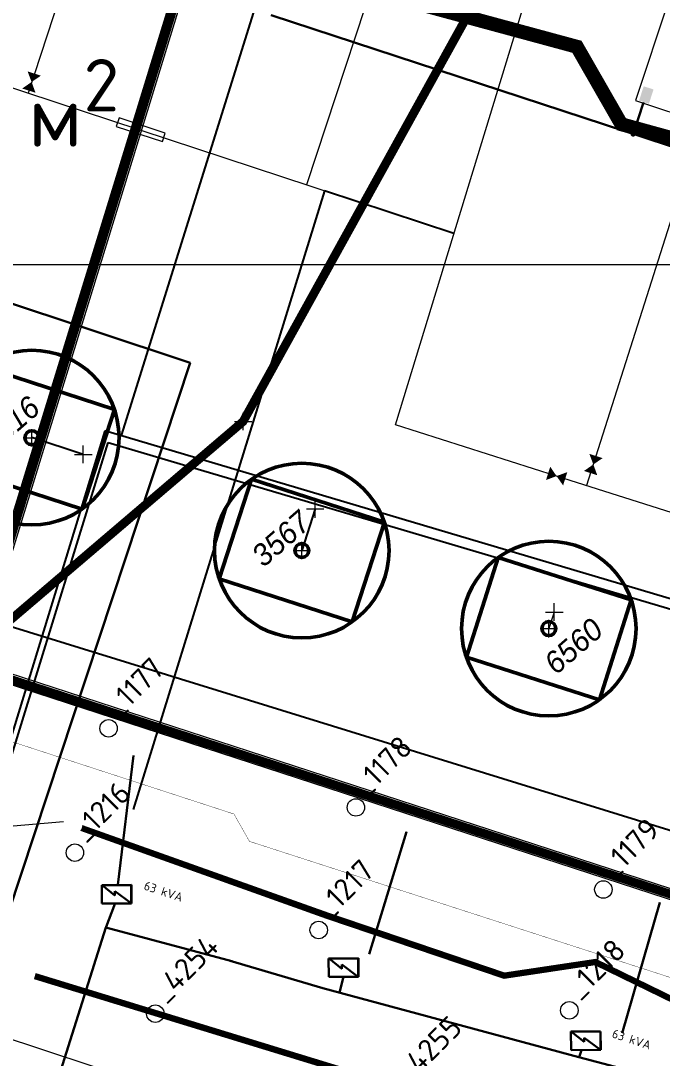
# Model space of a CAD drawing. Header units: millimetres. Extents: x 519 to 9564855, y -810 to 5021775.
# Drawn here: x 9535231 to 9535599, y 4999545 to 5000140 of the extents above; entities that cross this region are included whole.
import ezdxf

# ---------------------------------------------------------------- set-up
doc = ezdxf.new("R2010")
doc.units = ezdxf.units.MM
doc.header["$LTSCALE"] = 2
doc.header["$MEASUREMENT"] = 0
doc.header["$PDMODE"] = 2
doc.header["$PDSIZE"] = 5
doc.linetypes.add('92051501$0$GROUND1', pattern=[60, 50, -10])
for name, color, linetype in [('164 скв. на 2011 год (измененные)', 121, 'Continuous'), ('GRID_PULKOVO', 7, 'Continuous'), ('OilColl&Flowlines', 3, 'Continuous'), ('OLD WELLS(dr.bfr2000)', 24, 'Continuous'), ('ROAD_GROUND', 9, 'Continuous'), ('stage 7.frame', 7, 'Continuous'), ('Газопровод', 4, 'Continuous'), ('Скважины 2017г', 221, 'Continuous')]:
    doc.layers.add(name, color=color, linetype=linetype)
for name, color, linetype, lineweight in [('PPLINE_GAS', 4, 'GAS_LINE', 30), ('SteamInjInfrastructure', 25, 'Continuous', 100), ('Скважины на 2026', 222, 'Continuous', 50), ('Скважины на 2026 доп.', 222, 'Continuous', 50), ('Электро', 1, 'Continuous', 30), ('Электроснаб', 1, 'Continuous', 18), ('Электроснабжене', 1, 'Continuous', 18)]:
    doc.layers.add(name, color=color, linetype=linetype, lineweight=lineweight)
doc.layers.add('скв.2011', color=7, linetype='Continuous', true_color=0xb3ffff)
doc.styles.add('92051501$0$STANDARD', font='simplex.shx')
doc.styles.add('Elect', font='isocpeur.ttf')
doc.styles.add('GeoApp', font='', dxfattribs={"height": 1})
doc.styles.add('Line_GUGK', font='')
doc.styles.get("Standard").update_dxf_attribs({"font": 'isocpeur.ttf', "width": 0.5})
doc.styles.get('GeoApp').set_extended_font_data('D431', italic=True)
doc.styles.get('Line_GUGK').set_extended_font_data('Bm431', italic=True)
doc.linetypes.add('g5_121_g', pattern='A,4,-0.4,["Г",GeoApp,S=1,R=0,X=0,Y=-0.5],-1.2,12', length=17.6)
doc.linetypes.add('GAS_LINE', pattern='A,0.5,-0.2,["G",92051501$0$STANDARD,S=0.1,R=0,X=-0.1,Y=-0.05],-0.05', length=0.75)
doc.linetypes.add('STM_LINE', pattern='A,0.5,-0.2,["S",92051501$0$STANDARD,S=0.1,R=0,X=-0.1,Y=-0.05],-0.05', length=0.75)

msp = doc.modelspace()

# ---------------------------------------------------------------- hatches: boundary and pattern name
at = {"layer": 'Электро', "ltscale": 7.5}
msp.add_hatch(color=256, dxfattribs=at).paths.add_polyline_path([(9535593.82765, 5000100.26067), (9535588.19553, 5000102.05644), (9535585.57756, 5000093.84558), (9535591.20968, 5000092.04982)])
at = {"layer": 'Электроснаб', "lineweight": 0, "ltscale": 7.5}
msp.add_hatch(color=1, dxfattribs=at).paths.add_polyline_path([(9535593.82765, 5000100.26067), (9535588.19553, 5000102.05644), (9535585.57756, 5000093.84558), (9535591.20968, 5000092.04982)])
at = {"layer": 'Электроснабжене', "lineweight": 0, "ltscale": 7.5}
msp.add_hatch(color=1, dxfattribs=at).paths.add_polyline_path([(9535593.82765, 5000100.26067), (9535588.19553, 5000102.05644), (9535585.57756, 5000093.84558), (9535591.20968, 5000092.04982)])

# ---------------------------------------------------------------- linework, layer by layer
at = {"layer": '164 скв. на 2011 год (измененные)', "color": 0, "linetype": 'ByBlock', "lineweight": 0, "ltscale": 80, "const_width": 5}
msp.add_lwpolyline([(9535220.53, 4999792.35), (9534857.34064, 5000044.69341), (9534853.82, 5000247.06), (9535350.71, 5000307.96), (9535536.36, 5000231.24), (9535358.65, 4999910.07), (9535220.53, 4999792.35)], dxfattribs=at)
at = {"layer": 'GRID_PULKOVO', "lineweight": 0}
msp.add_line((9533000, 5000000), (9548000, 5000000), dxfattribs=at)
at = {"layer": 'OilColl&Flowlines', "lineweight": 0}
for p, q in [((9535479.44, 5000017.75), (9533943.87878, 5000523.47099)), ((9535445.91, 4999908.16), (9535557.54837, 5000273.25082)), ((9535288.9, 5000260), (9535235.44302, 5000098.13867)), ((9535630.5, 5000109.8), (9535555.50518, 4999873.39334)), ((9535538.27685, 4999878.85865), (9535445.91, 4999908.16)), ((9536424.73007, 4999597.65084), (9535538.27685, 4999878.85865))]:
    msp.add_line(p, q, dxfattribs=at)
at = {"layer": 'OilColl&Flowlines', "color": 0, "linetype": 'ByBlock', "lineweight": 0, "ltscale": 25}
for p, q in [((9535287.58932, 5000084.0592), (9535285.97343, 5000079.05389)), ((9535314.07625, 5000075.28594), (9535287.58932, 5000084.0592)), ((9535285.97343, 5000079.05389), (9535312.49806, 5000070.41106)), ((9535312.49806, 5000070.41106), (9535314.07539, 5000075.28623))]:
    msp.add_line(p, q, dxfattribs=at)
at = {"layer": 'OilColl&Flowlines'}
for p, q in [((9535405.36741, 5000042.18873), (9535295.71746, 4999687.85093)), ((9535479.44, 5000017.75), (9535405.36741, 5000042.18873)), ((9535208.40675, 4999798.02858), (9535962.77897, 4999564.81577))]:
    msp.add_line(p, q, dxfattribs=at)
at = {"layer": 'OilColl&Flowlines', "lineweight": 0}
for points in [[(9535235.91598, 5000099.56303, 8, 0, 0), (9535237.48075, 5000104.51321, 0, 8, 0), (9535239.00994, 5000109.3508, 8, 8, 0)], [(9535557.78527, 4999880.56336, 8, 0, 0), (9535559.35005, 4999885.51354, 0, 8, 0), (9535560.87924, 4999890.35113, 8, 8, 0)], [(9535543.22702, 4999877.29387, 8, 0, 0), (9535538.27685, 4999878.85865, 0, 8, 0), (9535533.43925, 4999880.38784, 8, 8, 0)]]:
    msp.add_lwpolyline(points, format="xyseb", dxfattribs=at)
at = {"layer": 'OilColl&Flowlines', "color": 3, "linetype": 'ByBlock', "lineweight": 0, "ltscale": 50, "const_width": 0.2}
for points in [[(9535362.31394, 4999669.67703), (9535353.43544, 4999685.33501), (9534915.68522, 4999827.78649)], [(9535938.39343, 4999483.33728), (9535892.67737, 4999498.82289), (9535829.30719, 4999538.23865), (9535777.7178, 4999554.1928), (9535721.53004, 4999553.57741), (9535362.31394, 4999669.67703)]]:
    msp.add_lwpolyline(points, dxfattribs=at)
at = {"layer": 'OLD WELLS(dr.bfr2000)', "lineweight": 0}
for centre in [(9535281.6, 4999734.4), (9535423.3, 4999689.1), (9535262.3, 4999663.2), (9535565.1, 4999642.1), (9535402, 4999618.9), (9535308.4, 4999571), (9535545.6, 4999572.9)]:
    msp.add_circle(centre, 5, dxfattribs=at)
at = {"layer": 'PPLINE_GAS', "linetype": 'g5_121_g', "lineweight": -2}
for p, q in [((9535436.37507, 5000373.75936), (9535288.8354, 4999902.01771)), ((9535279.41281, 4999904.81595), (9535218.321, 4999705.91915, 0)), ((9537831.81227, 4999146.8258), (9535279.41281, 4999904.81595)), ((9535220.70903, 4999701.11714, 0), (9535281.39298, 4999898.00414))]:
    msp.add_line(p, q, dxfattribs=at)
msp.add_lwpolyline([(9535281.39298, 4999898.00414), (9537698.38059, 4999182.63516), (9537913.66251, 4999114.70847)], dxfattribs=at)
at = {"layer": 'ROAD_GROUND', "color": 8, "lineweight": 0, "const_width": 5}
for points in [[(9534656.57418, 5000239.36045), (9535372.8196, 5000323.2406), (9535203.59289, 4999771.91703)], [(9535200.39148, 4999770.59044), (9535654.4447, 4999622.8796), (9535702.14679, 4999615.17926), (9535756.46987, 4999597.40633), (9536146.05351, 4999472.41159), (9536838.69867, 4999252.09722), (9536945.55393, 4999213.74917), (9537005.97796, 4999201.14415), (9537144.17183, 4999148.99552), (9537222.40936, 4999107.68132), (9537310.97232, 4999086.06124), (9537409.31387, 4999087.76023), (9537579.61041, 4999053.05906), (9539143.4794, 4998535.60314)]]:
    msp.add_lwpolyline(points, dxfattribs=at)
at = {"layer": 'ROAD_GROUND', "lineweight": 0}
for points in [[(9534656.22523, 5000242.34009), (9535377.037, 5000326.755), (9535206.69775, 4999772.02274)], [(9534662.87442, 5000237.07778), (9535368.60219, 5000319.72619), (9535201.59442, 4999775.8433)]]:
    msp.add_lwpolyline(points, dxfattribs=at)
at = {"layer": 'ROAD_GROUND', "color": 253, "lineweight": 0}
for points in [[(9535206.74002, 4999771.81568), (9535655.1524, 4999625.80419), (9535702.85658, 4999618.10352), (9535757.38638, 4999600.2629), (9536146.96285, 4999475.27045), (9536839.66034, 4999254.93944), (9536946.37086, 4999216.64333), (9537006.81892, 4999204.0333), (9537145.40667, 4999151.73604), (9537223.48172, 4999110.50763), (9537311.30764, 4999089.06749), (9537409.59075, 4999090.76547), (9537580.38382, 4999055.96311), (9539144.42179, 4998538.45128)], [(9535204.88231, 4999766.11051), (9535653.737, 4999619.955), (9535701.437, 4999612.255), (9535755.537, 4999594.555), (9536145.137, 4999469.555), (9536837.737, 4999249.255), (9536944.737, 4999210.855), (9537005.137, 4999198.255), (9537142.937, 4999146.255), (9537221.337, 4999104.855), (9537310.637, 4999083.055), (9537409.037, 4999084.755), (9537578.837, 4999050.155), (9539142.537, 4998532.755)]]:
    msp.add_lwpolyline(points, dxfattribs=at)
at = {"layer": 'ROAD_GROUND', "lineweight": 0, "flags": 128}
for points in [[(9535255.74781, 4999680.89202), (9535178.11168, 4999674.24176)], [(9535681.693, 4999545.745), (9535605.84063, 4999576.79293), (9535560.36806, 4999598.96052), (9535508.2409, 4999591.20188), (9535406.74, 4999625.476), (9535265.651, 4999675.819)], [(9535682.82944, 4999548.52142), (9535607.06744, 4999579.53236), (9535560.84649, 4999602.06477), (9535508.51504, 4999594.27573), (9535407.72406, 4999628.31013), (9535266.65919, 4999678.64452)], [(9535239.77295, 4999594.08912), (9535709.41474, 4999450.29216), (9535789.28634, 4999407.12619), (9535876.46425, 4999404.32873), (9536182.26997, 4999297.56298), (9536505.80743, 4999205.93558), (9536571.16482, 4999188.56826), (9536679.91442, 4999137.88612), (9536759.09336, 4999122.31089), (9536872.00887, 4999080.86891), (9537058.31952, 4999022.82083), (9537147.01303, 4998985.61514), (9537278.23359, 4998949.55249), (9537336.14535, 4998936.19674), (9537358.57925, 4998908.61745), (9537394.68093, 4998909.13296)], [(9535238.89465, 4999591.22057), (9535708.251, 4999447.511), (9535788.48268, 4999404.15043), (9535875.909, 4999401.345), (9536181.366, 4999294.701), (9536505.01342, 4999203.04246), (9536570.138, 4999185.737), (9536678.97763, 4999135.01291), (9536758.282, 4999119.413), (9536871.04526, 4999078.0269), (9537057.29076, 4999019.99912), (9537146.03121, 4998982.77374), (9537277.49869, 4998946.64323), (9537334.46783, 4998933.50487), (9537357.169, 4998905.597), (9537394.72376, 4998906.13327)]]:
    msp.add_lwpolyline(points, dxfattribs=at)
at = {"layer": 'ROAD_GROUND', "lineweight": 0, "const_width": 3, "flags": 128}
for points in [[(9535682.26122, 4999547.13321), (9535606.45403, 4999578.16264), (9535560.60728, 4999600.51265), (9535508.37797, 4999592.73881), (9535407.23203, 4999626.89307), (9535266.1551, 4999677.23176)], [(9535239.3338, 4999592.65484), (9535708.83287, 4999448.90158), (9535788.88451, 4999405.63831), (9535876.18662, 4999402.83687), (9536181.86124, 4999296.11974), (9536505.4222, 4999204.48589), (9536570.65141, 4999187.15263), (9536679.44602, 4999136.44951), (9536758.68768, 4999120.86195), (9536871.56267, 4999079.43681), (9537057.80514, 4999021.40998), (9537146.52212, 4998984.19444), (9537277.8965, 4998948.09086), (9537335.30659, 4998934.8508), (9537357.87412, 4998907.10723), (9537394.70234, 4998907.63311)]]:
    msp.add_lwpolyline(points, dxfattribs=at)
at = {"layer": 'stage 7.frame', "color": 0, "linetype": 'ByBlock', "lineweight": 0}
msp.add_lwpolyline([(9535583.58202, 5000093.8776), (9535659.56254, 5000068.73702), (9535678.41798, 5000125.72241), (9535602.43745, 5000150.86299)], close=True, dxfattribs=at)
at = {"layer": 'SteamInjInfrastructure', "color": 6, "linetype": 'STM_LINE', "lineweight": 0, "ltscale": 15}
msp.add_line((9535556.65607, 4999447.45705, 0), (9535132.9102, 4999586.74723, 0), dxfattribs=at)
at = {"layer": 'Газопровод', "color": 132, "linetype": '92051501$0$GROUND1', "lineweight": 100, "const_width": 8}
msp.add_lwpolyline([(9535019.30777, 5000268.41216), (9535549.94724, 5000124.68543), (9535575.38997, 5000080.34023), (9535762.92605, 5000028.6546), (9535921.7141, 4999973.3482), (9536016.14979, 4999940.45594), (9536299.45685, 4999841.77916), (9536429.47294, 4999796.49413), (9536488.98253, 4999778.05777), (9536680.02453, 4999718.87202), (9536871.06653, 4999659.68626), (9536931.65347, 4999640.91613), (9536966.19583, 4999628.81712), (9537249.32986, 4999529.64497), (9537264.85214, 4999524.20804), (9537345.24438, 4999501.27231), (9537537.57031, 4999446.40215), (9537729.89624, 4999391.53198), (9537825.94199, 4999363.86113), (9537921.46299, 4999334.26825), (9538112.50499, 4999275.0825), (9538208.05719, 4999245.47995), (9538499.86844, 4999175.86436)], dxfattribs=at)
at = {"layer": 'скв.2011', "color": 0, "linetype": 'ByBlock', "lineweight": 0, "ltscale": 80}
for p, q in [((9535536.36, 5000231.24), (9535358.65, 4999910.07)), ((9535358.65, 4999910.07), (9535220.53, 4999792.35))]:
    msp.add_line(p, q, dxfattribs=at)
at = {"layer": 'скв.2011', "color": 0, "linetype": 'ByBlock', "lineweight": 0, "ltscale": 80, "const_width": 0.1}
msp.add_lwpolyline([(9534853.82, 5000247.06), (9535350.71, 5000307.96), (9535536.36, 5000231.24), (9535358.65, 4999910.07), (9535220.53, 4999792.35), (9534857.34064, 5000044.69341), (9534853.82, 5000247.06)], dxfattribs=at)
at = {"layer": 'скв.2011', "color": 0, "linetype": 'ByBlock', "lineweight": 0, "ltscale": 80}
msp.add_point((9535358.65, 4999910.07), dxfattribs=at)
at = {"layer": 'Скважины 2017г', "color": 3, "linetype": 'ByBlock', "lineweight": 0, "ltscale": 5}
msp.add_lwpolyline([(9535445.2, 5000198.2), (9535394.92212, 5000045.59576)], dxfattribs=at)
at = {"layer": 'Скважины на 2026', "lineweight": 5}
msp.add_line((9535537, 4999801), (9535533.84, 4999791.51), dxfattribs=at)
at = {"layer": 'Скважины на 2026', "linetype": 'ByBlock', "ltscale": 50}
msp.add_lwpolyline([(9535486.61913, 4999775.07257), (9535562.84178, 4999750.78044), (9535581.06087, 4999807.94743), (9535504.83822, 4999832.23956)], close=True, dxfattribs=at)
msp.add_circle((9535533.84, 4999791.51), 50, dxfattribs=at)
at = {"layer": 'Скважины на 2026', "linetype": 'ByBlock'}
msp.add_circle((9535533.84, 4999791.51), 4, dxfattribs=at)
at = {"layer": 'Скважины на 2026', "linetype": 'ByBlock', "lineweight": 0}
for p in [(9535537, 4999801), (9535533.84, 4999791.51)]:
    msp.add_point(p, dxfattribs=at)
at = {"layer": 'Скважины на 2026 доп.', "linetype": 'ByBlock', "lineweight": 25}
for p, q in [((9535267.1, 4999891.3), (9535237.61725, 4999900.87953)), ((9535400, 4999860), (9535392.27458, 4999836.22359))]:
    msp.add_line(p, q, dxfattribs=at)
at = {"layer": 'Скважины на 2026 доп.', "linetype": 'ByBlock', "ltscale": 50}
for points in [[(9535190.30448, 4999884.70851), (9535266.389, 4999859.98715), (9535284.93002, 4999917.05054), (9535208.8455, 4999941.7719)], [(9535344.98723, 4999820.02898), (9535421.07175, 4999795.30762), (9535439.61277, 4999852.37102), (9535363.52825, 4999877.09238)]]:
    msp.add_lwpolyline(points, close=True, dxfattribs=at)
for centre in [(9535237.61725, 4999900.87953), (9535392.3, 4999836.2)]:
    msp.add_circle(centre, 50, dxfattribs=at)
at = {"layer": 'Скважины на 2026 доп.', "linetype": 'ByBlock'}
for centre in [(9535237.6, 4999900.8), (9535392.3, 4999836.2)]:
    msp.add_circle(centre, 4, dxfattribs=at)
at = {"layer": 'Скважины на 2026 доп.', "linetype": 'ByBlock', "lineweight": 0}
for p in [(9535237.6, 4999900.8), (9535267.1, 4999891.3), (9535400, 4999860), (9535392.3, 4999836.2)]:
    msp.add_point(p, dxfattribs=at)
at = {"layer": 'Электро'}
for p, q in [((9533973.06624, 5000392.15028, 0), (9535328.30968, 4999943.72478, 0)), ((9535134.20689, 4999357.05901, 0), (9535328.30968, 4999943.72478, 0)), ((9535295.82175, 4999718.76753, 0), (9535286.85729, 4999644.81627, 0)), ((9535452.23786, 4999675.19177, 0), (9535430.93217, 4999604.98768, 0)), ((9535277.63421, 4999644.65375, 0), (9535294.68264, 4999644.75809, 0)), ((9535277.69891, 4999634.0814, 0), (9535277.63421, 4999644.65375, 0)), ((9535294.58539, 4999644.65964, 0), (9535277.98979, 4999644.55807, 0)), ((9535277.98979, 4999644.55807, 0), (9535285.20157, 4999638.73084, 0)), ((9535285.20157, 4999638.73084, 0), (9535285.18703, 4999641.10607, 0)), ((9535285.18703, 4999641.10607, 0), (9535294.5117, 4999634.21718, 0)), ((9535294.5117, 4999634.21718, 0), (9535294.58539, 4999644.65964, 0)), ((9535294.68264, 4999644.75809, 0), (9535294.74734, 4999634.18574, 0)), ((9535294.74734, 4999634.18574, 0), (9535277.69891, 4999634.0814, 0)), ((9535279.64452, 4999619.15119, 0), (9535285.2974, 4999634.23398, 0)), ((9535597.48113, 4999634.76037, 0), (9535575.89525, 4999559.93677, 0)), ((9535352.22836, 4999601.05456, -0.00006), (9535280.0102, 4999620.30414, -0.00006)), ((9535351.20267, 4999601.35663, 0), (9535404.42655, 4999585.68212, 0)), ((9535407.69568, 4999602.63225, 0), (9535424.74411, 4999602.73659, 0)), ((9535407.76039, 4999592.0599, 0), (9535407.69568, 4999602.63225, 0)), ((9535424.64686, 4999602.63814, 0), (9535408.05126, 4999602.53657, 0)), ((9535408.05126, 4999602.53657, 0), (9535415.26304, 4999596.70934, 0)), ((9535415.26304, 4999596.70934, 0), (9535415.24851, 4999599.08457, 0)), ((9535415.24851, 4999599.08457, 0), (9535424.57317, 4999592.19568, 0)), ((9535424.57317, 4999592.19568, 0), (9535424.64686, 4999602.63814, 0)), ((9535424.74411, 4999602.73659, 0), (9535424.80882, 4999592.16424, 0)), ((9535424.80882, 4999592.16424, 0), (9535407.76039, 4999592.0599, 0)), ((9535404.42655, 4999585.68212, 0), (9535551.03145, 4999546.13357, 0)), ((9535546.48531, 4999560.72254, 0), (9535563.53374, 4999560.82687, 0)), ((9535546.55001, 4999550.15019, 0), (9535546.48531, 4999560.72254, 0)), ((9535563.43649, 4999560.72842, 0), (9535546.84089, 4999560.62686, 0)), ((9535546.84089, 4999560.62686, 0), (9535554.05267, 4999554.79963, 0)), ((9535554.05267, 4999554.79963, 0), (9535554.03813, 4999557.17486, 0)), ((9535554.03813, 4999557.17486, 0), (9535563.3628, 4999550.28596, 0)), ((9535563.3628, 4999550.28596, 0), (9535563.43649, 4999560.72842, 0)), ((9535563.53374, 4999560.82687, 0), (9535563.59845, 4999550.25452, 0)), ((9535563.59845, 4999550.25452, 0), (9535546.55001, 4999550.15019, 0)), ((9535551.03145, 4999546.13357, 0), (9535637.11921, 4999523.54414, 0)), ((9535552.4976, 4999550.18659, 0), (9535551.19937, 4999546.08951, 0))]:
    msp.add_line(p, q, dxfattribs=at)
at = {"layer": 'Электро', "ltscale": 0.5}
for p, q in [((9535977.23732, 4999945.11695, -4.252), (9535374.72036, 5000142.74261, -4.252)), ((9535588.02187, 5000092.72837), (9535582.17933, 5000074.69603, 0))]:
    msp.add_line(p, q, dxfattribs=at)
at = {"layer": 'Электро', "ltscale": 0.05}
msp.add_line((9535280.0102, 4999620.30414, -0.00006), (9535239.30057, 4999491.93388, 0), dxfattribs=at)
at = {"layer": 'Электро', "ltscale": 25}
msp.add_line((9535416.2846, 4999592.11207, 0), (9535413.86331, 4999583.13643, 0), dxfattribs=at)
at = {"layer": 'Электро', "ltscale": 25, "const_width": 1.5, "elevation": -4.252}
msp.add_lwpolyline([(9535581.46604, 5000074.9278, 1), (9535582.89262, 5000074.46427, 1)], format="xyb", close=True, dxfattribs=at)
at = {"layer": 'Электроснаб', "color": 1, "linetype": 'ByBlock', "lineweight": 0}
for p, q in [((9533973.06624, 5000392.15028, 0), (9535328.30968, 4999943.72478, 0)), ((9535134.20689, 4999357.05901, 0), (9535328.30968, 4999943.72478, 0)), ((9535352.22836, 4999601.05456, -0.00006), (9535280.0102, 4999620.30414, -0.00006)), ((9535351.20267, 4999601.35663, 0), (9535404.42655, 4999585.68212, 0)), ((9535404.42655, 4999585.68212, 0), (9535551.03145, 4999546.13357, 0)), ((9535551.03145, 4999546.13357, 0), (9535637.11921, 4999523.54414, 0))]:
    msp.add_line(p, q, dxfattribs=at)
at = {"layer": 'Электроснаб', "color": 1, "lineweight": 0, "ltscale": 0.5}
for p, q in [((9535977.23732, 4999945.11695, -4.252), (9535374.72036, 5000142.74261, -4.252)), ((9535588.02187, 5000092.72837), (9535582.17933, 5000074.69603, 0))]:
    msp.add_line(p, q, dxfattribs=at)
at = {"layer": 'Электроснаб', "color": 1, "lineweight": 0}
for p, q in [((9535295.82175, 4999718.76753, 0), (9535286.85729, 4999644.81627, 0)), ((9535452.23786, 4999675.19177, 0), (9535430.93217, 4999604.98768, 0)), ((9535277.63421, 4999644.65375, 0), (9535294.68264, 4999644.75809, 0)), ((9535277.69891, 4999634.0814, 0), (9535277.63421, 4999644.65375, 0)), ((9535294.58539, 4999644.65964, 0), (9535277.98979, 4999644.55807, 0)), ((9535277.98979, 4999644.55807, 0), (9535285.20157, 4999638.73084, 0)), ((9535285.20157, 4999638.73084, 0), (9535285.18703, 4999641.10607, 0)), ((9535285.18703, 4999641.10607, 0), (9535294.5117, 4999634.21718, 0)), ((9535294.5117, 4999634.21718, 0), (9535294.58539, 4999644.65964, 0)), ((9535294.68264, 4999644.75809, 0), (9535294.74734, 4999634.18574, 0)), ((9535294.74734, 4999634.18574, 0), (9535277.69891, 4999634.0814, 0)), ((9535279.64452, 4999619.15119, 0), (9535285.2974, 4999634.23398, 0)), ((9535597.48113, 4999634.76037, 0), (9535575.89525, 4999559.93677, 0)), ((9535407.69568, 4999602.63225, 0), (9535424.74411, 4999602.73659, 0)), ((9535407.76039, 4999592.0599, 0), (9535407.69568, 4999602.63225, 0)), ((9535424.64686, 4999602.63814, 0), (9535408.05126, 4999602.53657, 0)), ((9535408.05126, 4999602.53657, 0), (9535415.26304, 4999596.70934, 0)), ((9535415.26304, 4999596.70934, 0), (9535415.24851, 4999599.08457, 0)), ((9535415.24851, 4999599.08457, 0), (9535424.57317, 4999592.19568, 0)), ((9535424.57317, 4999592.19568, 0), (9535424.64686, 4999602.63814, 0)), ((9535424.74411, 4999602.73659, 0), (9535424.80882, 4999592.16424, 0)), ((9535424.80882, 4999592.16424, 0), (9535407.76039, 4999592.0599, 0)), ((9535546.48531, 4999560.72254, 0), (9535563.53374, 4999560.82687, 0)), ((9535546.55001, 4999550.15019, 0), (9535546.48531, 4999560.72254, 0)), ((9535563.43649, 4999560.72842, 0), (9535546.84089, 4999560.62686, 0)), ((9535546.84089, 4999560.62686, 0), (9535554.05267, 4999554.79963, 0)), ((9535554.05267, 4999554.79963, 0), (9535554.03813, 4999557.17486, 0)), ((9535554.03813, 4999557.17486, 0), (9535563.3628, 4999550.28596, 0)), ((9535563.3628, 4999550.28596, 0), (9535563.43649, 4999560.72842, 0)), ((9535563.53374, 4999560.82687, 0), (9535563.59845, 4999550.25452, 0)), ((9535563.59845, 4999550.25452, 0), (9535546.55001, 4999550.15019, 0)), ((9535552.4976, 4999550.18659, 0), (9535551.19937, 4999546.08951, 0))]:
    msp.add_line(p, q, dxfattribs=at)
at = {"layer": 'Электроснаб', "color": 1, "lineweight": 0, "ltscale": 0.05}
msp.add_line((9535280.0102, 4999620.30414, -0.00006), (9535239.30057, 4999491.93388, 0), dxfattribs=at)
at = {"layer": 'Электроснаб', "color": 1, "lineweight": 0, "ltscale": 25}
msp.add_line((9535416.2846, 4999592.11207, 0), (9535413.86331, 4999583.13643, 0), dxfattribs=at)
at = {"layer": 'Электроснаб', "color": 1, "lineweight": 0, "ltscale": 25, "const_width": 1.5, "elevation": -4.252}
msp.add_lwpolyline([(9535581.46604, 5000074.9278, 1), (9535582.89262, 5000074.46427, 1)], format="xyb", close=True, dxfattribs=at)
at = {"layer": 'Электроснабжене', "color": 1, "linetype": 'ByBlock', "lineweight": 0}
for p, q in [((9533973.06624, 5000392.15028, 0), (9535328.30968, 4999943.72478, 0)), ((9535134.20689, 4999357.05901, 0), (9535328.30968, 4999943.72478, 0)), ((9535352.22836, 4999601.05456, -0.00006), (9535280.0102, 4999620.30414, -0.00006)), ((9535351.20267, 4999601.35663, 0), (9535404.42655, 4999585.68212, 0)), ((9535404.42655, 4999585.68212, 0), (9535551.03145, 4999546.13357, 0)), ((9535551.03145, 4999546.13357, 0), (9535637.11921, 4999523.54414, 0))]:
    msp.add_line(p, q, dxfattribs=at)
at = {"layer": 'Электроснабжене', "color": 1, "lineweight": 0, "ltscale": 0.5}
for p, q in [((9535946.72324, 4999955.45604, -4.2427), (9535374.72036, 5000142.74261, -4.252)), ((9535588.02187, 5000092.72837), (9535582.17933, 5000074.69603, 0))]:
    msp.add_line(p, q, dxfattribs=at)
at = {"layer": 'Электроснабжене', "color": 1, "lineweight": 0}
for p, q in [((9535295.82175, 4999718.76753, 0), (9535286.85729, 4999644.81627, 0)), ((9535452.23786, 4999675.19177, 0), (9535430.93217, 4999604.98768, 0)), ((9535277.63421, 4999644.65375, 0), (9535294.68264, 4999644.75809, 0)), ((9535277.69891, 4999634.0814, 0), (9535277.63421, 4999644.65375, 0)), ((9535294.58539, 4999644.65964, 0), (9535277.98979, 4999644.55807, 0)), ((9535277.98979, 4999644.55807, 0), (9535285.20157, 4999638.73084, 0)), ((9535285.20157, 4999638.73084, 0), (9535285.18703, 4999641.10607, 0)), ((9535285.18703, 4999641.10607, 0), (9535294.5117, 4999634.21718, 0)), ((9535294.5117, 4999634.21718, 0), (9535294.58539, 4999644.65964, 0)), ((9535294.68264, 4999644.75809, 0), (9535294.74734, 4999634.18574, 0)), ((9535294.74734, 4999634.18574, 0), (9535277.69891, 4999634.0814, 0)), ((9535279.64452, 4999619.15119, 0), (9535285.2974, 4999634.23398, 0)), ((9535597.48113, 4999634.76037, 0), (9535575.89525, 4999559.93677, 0)), ((9535407.69568, 4999602.63225, 0), (9535424.74411, 4999602.73659, 0)), ((9535407.76039, 4999592.0599, 0), (9535407.69568, 4999602.63225, 0)), ((9535424.64686, 4999602.63814, 0), (9535408.05126, 4999602.53657, 0)), ((9535408.05126, 4999602.53657, 0), (9535415.26304, 4999596.70934, 0)), ((9535415.26304, 4999596.70934, 0), (9535415.24851, 4999599.08457, 0)), ((9535415.24851, 4999599.08457, 0), (9535424.57317, 4999592.19568, 0)), ((9535424.57317, 4999592.19568, 0), (9535424.64686, 4999602.63814, 0)), ((9535424.74411, 4999602.73659, 0), (9535424.80882, 4999592.16424, 0)), ((9535424.80882, 4999592.16424, 0), (9535407.76039, 4999592.0599, 0)), ((9535546.48531, 4999560.72254, 0), (9535563.53374, 4999560.82687, 0)), ((9535546.55001, 4999550.15019, 0), (9535546.48531, 4999560.72254, 0)), ((9535563.43649, 4999560.72842, 0), (9535546.84089, 4999560.62686, 0)), ((9535546.84089, 4999560.62686, 0), (9535554.05267, 4999554.79963, 0)), ((9535554.05267, 4999554.79963, 0), (9535554.03813, 4999557.17486, 0)), ((9535554.03813, 4999557.17486, 0), (9535563.3628, 4999550.28596, 0)), ((9535563.3628, 4999550.28596, 0), (9535563.43649, 4999560.72842, 0)), ((9535563.53374, 4999560.82687, 0), (9535563.59845, 4999550.25452, 0)), ((9535563.59845, 4999550.25452, 0), (9535546.55001, 4999550.15019, 0)), ((9535552.4976, 4999550.18659, 0), (9535551.19937, 4999546.08951, 0))]:
    msp.add_line(p, q, dxfattribs=at)
at = {"layer": 'Электроснабжене', "color": 1, "lineweight": 0, "ltscale": 0.05}
msp.add_line((9535280.0102, 4999620.30414, -0.00006), (9535239.30057, 4999491.93388, 0), dxfattribs=at)
at = {"layer": 'Электроснабжене', "color": 1, "lineweight": 0, "ltscale": 25}
msp.add_line((9535416.2846, 4999592.11207, 0), (9535413.86331, 4999583.13643, 0), dxfattribs=at)
at = {"layer": 'Электроснабжене', "color": 1, "lineweight": 0, "ltscale": 25, "const_width": 1.5, "elevation": -4.252}
msp.add_lwpolyline([(9535581.46604, 5000074.9278, 1), (9535582.89262, 5000074.46427, 1)], format="xyb", close=True, dxfattribs=at)

# ---------------------------------------------------------------- texts
at = {"layer": 'OLD WELLS(dr.bfr2000)', "lineweight": 0, "style": 'Elect'}
for s, p in [(' _1177', (9535281.6, 4999734.4)), (' _1178', (9535423.3, 4999689.1)), (' _1216', (9535262.3, 4999663.2)), (' _1179', (9535565.1, 4999642.1)), (' _1217', (9535402, 4999618.9)), (' _4254', (9535308.4, 4999571)), (' _1218', (9535545.6, 4999572.9)), (' _4255', (9535447.9, 4999524.7))]:
    msp.add_text(s, height=12.5, rotation=44.99999992, dxfattribs=at).set_placement(p)
at = {"layer": 'скв.2011', "color": 0, "linetype": 'ByBlock', "lineweight": 0, "ltscale": 80}
for s, height, p in [('2', 30, (9535267.23305, 5000087.66494)), ('S=225016 м', 35, (9535021.75303, 5000067.52206, 0))]:
    msp.add_text(s, height=height, dxfattribs=at).set_placement(p)
at = {"layer": 'Скважины на 2026', "linetype": 'ByBlock', "style": 'Line_GUGK'}
msp.add_text('6560', height=12.5, rotation=41, dxfattribs=at).set_placement((9535537.99466, 4999764.56423))
at = {"layer": 'Скважины на 2026 доп.', "linetype": 'ByBlock', "style": 'Line_GUGK'}
for s, p in [('6616', (9535215.31447, 4999891.74647)), ('3567', (9535370.37239, 4999826.14476))]:
    msp.add_text(s, height=12.5, rotation=41, dxfattribs=at).set_placement(p)
at = {"layer": 'Электро'}
for p in [(9535301.36194, 4999642.22642, -0.00006), (9535569.58878, 4999557.54004, -0.00006)]:
    msp.add_text('63 kVA', height=5, rotation=341.691556, dxfattribs=at).set_placement(p)
at = {"layer": 'Электроснаб', "color": 1, "lineweight": 0}
for p in [(9535301.36194, 4999642.22642, -0.00006), (9535569.58878, 4999557.54004, -0.00006)]:
    msp.add_text('63 kVA', height=5, rotation=341.691556, dxfattribs=at).set_placement(p)
at = {"layer": 'Электроснабжене', "color": 1, "lineweight": 0}
for p in [(9535301.36194, 4999642.22642, -0.00006), (9535569.58878, 4999557.54004, -0.00006)]:
    msp.add_text('63 kVA', height=5, rotation=341.691556, dxfattribs=at).set_placement(p)

doc.saveas('drawing.dxf')
